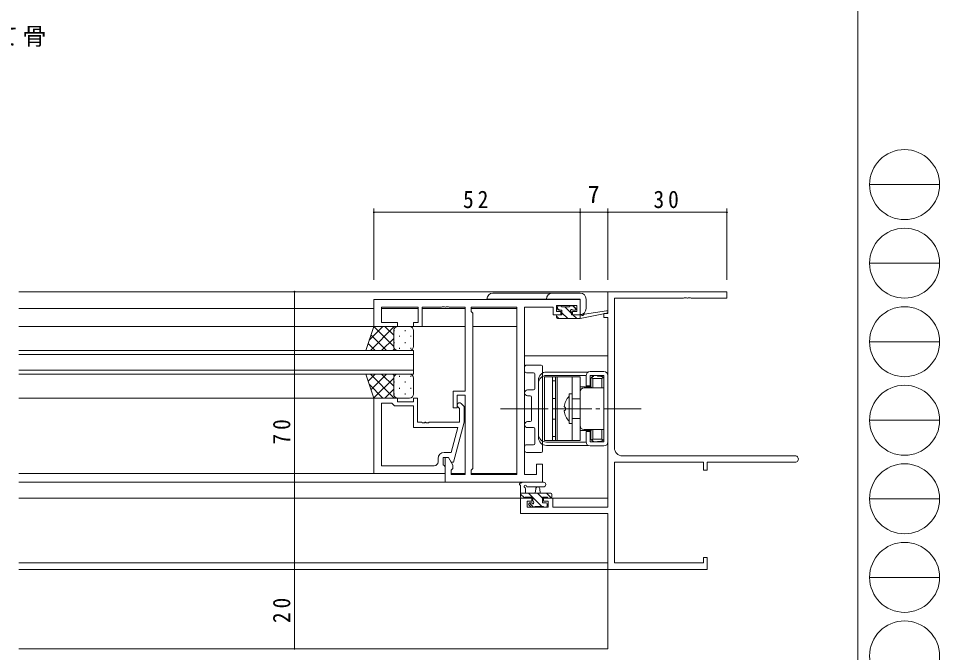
# Model space of a CAD drawing. Units: millimetres on the paper. Extents: x -397 to 397, y -282 to 282.
# Drawn here: x 164.5 to 396.7, y -176.6 to -16.8 of the extents above; entities that cross this region are included whole.
import ezdxf
from ezdxf.enums import TextEntityAlignment as Align

# ---------------------------------------------------------------- set-up
doc = ezdxf.new("R2010")
doc.units = ezdxf.units.MM
doc.linetypes.add('USER2', pattern=[13, 10, -1, 1, -1])
doc.linetypes.add('USER4', pattern=[4, 3, -1])
for name, color, linetype, lineweight in [('0-1_YKK_ZWAK', 7, 'Continuous', 18), ('0-3_YKK_11', 7, 'Continuous', 18), ('0-4_YKK_12', 2, 'Continuous', 18), ('0-6_YKK_13', 4, 'Continuous', 18), ('0-7_YKK_D', 6, 'Continuous', 18)]:
    doc.layers.add(name, color=color, linetype=linetype, lineweight=lineweight)
doc.layers.add('0-2_USER1', color=7, linetype='Continuous')
doc.styles.add('ＭＳ ゴシック', font='')
doc.styles.get('ＭＳ ゴシック').set_extended_font_data('MS Gothic')

msp = doc.modelspace()

# ---------------------------------------------------------------- linework, layer by layer
at = {"layer": '0-1_YKK_ZWAK'}
for p, q in [((376.092, 279.3), (376.092, -245.7)), ((379.068, -58.716), (396.708, -58.716)), ((379.068, -78.512), (396.708, -78.512)), ((379.068, -98.308), (396.708, -98.308)), ((379.068, -118.104), (396.708, -118.104)), ((379.068, -137.9), (396.708, -137.9)), ((379.068, -157.696), (396.708, -157.696))]:
    msp.add_line(p, q, dxfattribs=at)
for centre in [(387.888, -58.716), (387.888, -78.512), (387.888, -98.308), (387.888, -118.104), (387.888, -137.9), (387.888, -157.696), (387.888, -177.492)]:
    msp.add_circle(centre, 8.82, dxfattribs=at)
at = {"layer": '0-3_YKK_11'}
for p, q in [((313.12, -85.7), (313.12, -91.2)), ((343.12, -85.7), (313.12, -85.7)), ((343.12, -87.33), (343.12, -85.7)), ((254.12, -87.7), (254.12, -94.5)), ((306.12, -87.7), (254.12, -87.7)), ((306.12, -91.5), (306.12, -87.7)), ((314.75, -87.33), (332.162, -87.33)), ((314.75, -125.07), (314.75, -87.33)), ((332.162, -87.33), (332.345, -87.21)), ((332.345, -87.21), (332.895, -87.21)), ((332.895, -87.21), (333.078, -87.33)), ((333.078, -87.33), (333.162, -87.33)), ((333.162, -87.33), (333.345, -87.21)), ((333.345, -87.21), (333.895, -87.21)), ((333.895, -87.21), (334.078, -87.33)), ((334.078, -87.33), (343.12, -87.33)), ((256.05, -89.63), (265.32, -89.63)), ((256.05, -93.5), (256.05, -89.63)), ((265.32, -89.63), (265.32, -93.5)), ((266.32, -89.63), (271.162, -89.63)), ((266.32, -94.5), (266.32, -89.63)), ((271.162, -89.63), (271.345, -89.51)), ((271.345, -89.51), (271.895, -89.51)), ((271.895, -89.51), (272.078, -89.63)), ((272.078, -89.63), (272.162, -89.63)), ((272.162, -89.63), (272.345, -89.51)), ((272.345, -89.51), (272.895, -89.51)), ((272.895, -89.51), (273.078, -89.63)), ((273.078, -89.63), (277.12, -89.63)), ((277.12, -89.63), (277.12, -110.8)), ((278.62, -89.63), (278.62, -90.7)), ((290.19, -89.63), (278.62, -89.63)), ((290.19, -131.77), (290.19, -89.63)), ((290.19, -131.77), (290.19, -89.63)), ((292.12, -89.63), (299.32, -89.63)), ((292.12, -131.77), (292.12, -89.63)), ((299.32, -89.63), (299.32, -90.43)), ((299.32, -90.43), (299.32, -91.5)), ((300.12, -89.2), (305.32, -89.2)), ((300.12, -90.7), (300.12, -89.2)), ((305.32, -89.2), (305.32, -90.7)), ((278.62, -90.7), (279.05, -91.13)), ((279.05, -91.13), (279.05, -130.27)), ((299.32, -91.5), (301.22, -91.5)), ((301.22, -90.7), (300.12, -90.7)), ((301.22, -91.5), (301.22, -90.7)), ((304.22, -90.7), (304.22, -91.5)), ((305.32, -90.7), (304.22, -90.7)), ((304.22, -91.5), (306.12, -91.5)), ((312.12, -91.2), (312.12, -92.2)), ((313.12, -91.2), (312.12, -91.2)), ((312.12, -92.2), (313.12, -92.2)), ((313.12, -92.2), (313.12, -139.97)), ((254.12, -94.5), (260.12, -94.5)), ((260.12, -93.5), (256.05, -93.5)), ((260.12, -94.5), (260.12, -93.5)), ((264.12, -93.5), (264.12, -94.5)), ((265.32, -93.5), (264.12, -93.5)), ((264.12, -94.5), (266.32, -94.5)), ((274.12, -110.8), (274.12, -115)), ((277.12, -110.8), (274.12, -110.8)), ((254.12, -112.5), (260.12, -112.5)), ((254.12, -131.5), (254.12, -112.5)), ((260.12, -112.5), (260.12, -113.5)), ((260.12, -113.5), (264.12, -113.5)), ((264.12, -112.5), (265.12, -112.5)), ((264.12, -113.5), (264.12, -112.5)), ((265.12, -112.5), (265.12, -118.6)), ((275.12, -111.8), (277.12, -111.8)), ((275.12, -115), (275.12, -111.8)), ((277.12, -111.8), (277.12, -131.77)), ((256.05, -113.8), (256.05, -129.57)), ((258.62, -113.8), (256.05, -113.8)), ((256.05, -113.8), (256.05, -129.57)), ((258.82, -114), (258.62, -113.8)), ((259.32, -114.5), (258.82, -114)), ((264.12, -114.5), (259.32, -114.5)), ((264.12, -119.9), (264.12, -114.5)), ((274.12, -115), (275.12, -115)), ((275.72, -115.149), (275.296, -114.724)), ((275.72, -118.6), (275.72, -115.149)), ((276.144, -113.876), (276.92, -114.651)), ((276.92, -114.651), (276.92, -118.597)), ((275.328, -119.9), (264.12, -119.9)), ((265.12, -118.6), (266.162, -118.6)), ((266.162, -118.6), (266.345, -118.72)), ((266.345, -118.72), (266.895, -118.72)), ((266.895, -118.72), (267.078, -118.6)), ((267.078, -118.6), (267.162, -118.6)), ((267.162, -118.6), (267.345, -118.72)), ((267.345, -118.72), (267.895, -118.72)), ((267.895, -118.72), (268.078, -118.6)), ((268.078, -118.6), (275.72, -118.6)), ((273.64, -126.2), (275.328, -119.9)), ((276.92, -118.597), (274.213, -128.7)), ((271.62, -127.5), (271.62, -129.3)), ((272.92, -127.5), (271.62, -127.5)), ((271.82, -126.2), (273.64, -126.2)), ((272.12, -127.5), (272.12, -133.7)), ((272.92, -127.5), (272.12, -127.5)), ((274.05, -129.457), (272.92, -127.5)), ((273.613, -128.7), (272.92, -127.5)), ((360.305, -127.07), (316.75, -127.07)), ((256.05, -129.57), (269.32, -129.57)), ((270.32, -128.57), (270.32, -127.7)), ((271.62, -129.3), (271.82, -129.5)), ((271.82, -129.5), (272.12, -129.8)), ((272.12, -129.8), (272.12, -131.5)), ((274.213, -128.7), (273.613, -128.7)), ((274.05, -130.27), (274.05, -129.457)), ((295.12, -129.2), (295.12, -131.77)), ((296.62, -129.2), (295.12, -129.2)), ((296.62, -133.7), (296.62, -129.2)), ((314.75, -128.7), (337.22, -128.7)), ((314.75, -154.07), (314.75, -128.7)), ((337.22, -128.7), (337.22, -130.7)), ((338.12, -128.7), (360.305, -128.7)), ((338.12, -130.7), (338.12, -128.7)), ((272.12, -131.5), (254.12, -131.5)), ((273.62, -130.7), (274.05, -130.27)), ((273.62, -131.77), (273.62, -130.7)), ((277.12, -131.77), (273.62, -131.77)), ((279.05, -130.27), (278.62, -130.7)), ((278.62, -130.7), (278.62, -131.77)), ((278.62, -131.77), (290.19, -131.77)), ((295.12, -131.77), (292.12, -131.77)), ((337.22, -130.7), (338.12, -130.7)), ((272.12, -133.7), (296.62, -133.7)), ((291.12, -137.7), (291.12, -141.6)), ((293.92, -137.7), (291.12, -137.7)), ((292.75, -138.5), (293.92, -138.5)), ((292.75, -139.97), (292.75, -138.5)), ((293.92, -138.5), (293.92, -137.7)), ((296.92, -137.7), (296.92, -138.5)), ((299.22, -137.7), (296.92, -137.7)), ((296.92, -138.5), (298.02, -138.5)), ((298.02, -138.5), (298.02, -139.97)), ((299.22, -139.97), (299.22, -137.7)), ((291.12, -141.6), (313.12, -141.6)), ((298.02, -139.97), (292.75, -139.97)), ((313.12, -139.97), (299.22, -139.97)), ((313.12, -141.6), (313.12, -155.7)), ((337.22, -152.7), (337.22, -154.07)), ((338.12, -152.7), (337.22, -152.7)), ((338.12, -155.7), (338.12, -152.7)), ((337.22, -154.07), (314.75, -154.07)), ((313.12, -155.7), (338.12, -155.7))]:
    msp.add_line(p, q, dxfattribs=at)
for centre, radius, start, end in [((275.72, -114.3), 0.6, 44.99999, 225.00001), ((316.75, -125.07), 2, 180.00001, 269.99999), ((271.82, -127.7), 1.5, 90.00001, 179.99999), ((360.305, -127.885), 0.815, 269.99999, 90.00001), ((269.32, -128.57), 1, 270.00001, 359.99999)]:
    msp.add_arc(centre, radius, start, end, dxfattribs=at)
at = {"layer": '0-4_YKK_12'}
for p, q in [((313.42, -85.7), (164.62, -85.7)), ((254.12, -89.9), (164.62, -89.9)), ((265.318, -89.9), (256.051, -89.9)), ((277.118, -89.9), (266.321, -89.9)), ((290.19, -89.9), (278.621, -89.9)), ((277.12, -94.501), (164.62, -94.501)), ((290.19, -94.5), (279.05, -94.5)), ((264.12, -100.5), (164.62, -100.5)), ((264.12, -101.5), (164.62, -101.5)), ((264.12, -100.5), (264.12, -106.5)), ((313.12, -101.9), (292.12, -101.9)), ((264.12, -105.5), (164.62, -105.5)), ((264.12, -106.5), (164.62, -106.5)), ((254.62, -112.5), (164.62, -112.5)), ((272.12, -131.5), (164.62, -131.5)), ((277.118, -131.5), (273.621, -131.5)), ((290.19, -131.5), (278.621, -131.5)), ((272.42, -133.7), (164.62, -133.7)), ((294.22, -137.7), (164.62, -137.7)), ((313.12, -137.7), (296.62, -137.7)), ((313.12, -154.07), (164.62, -154.07)), ((313.42, -155.7), (164.62, -155.7))]:
    msp.add_line(p, q, dxfattribs=at)
msp.add_lwpolyline([(313.12, -155.7), (313.12, -175.7), (164.62, -175.7)], dxfattribs=at)
at = {"layer": '0-6_YKK_13'}
for p, q in [((306.122, -87.58), (282.622, -87.58)), ((284.122, -86.08), (306.122, -86.08)), ((306.122, -91.48), (306.122, -87.58)), ((307.622, -87.58), (307.622, -89.98)), ((300.42, -90.1), (300.42, -89.6)), ((300.42, -89.906), (300.914, -90.4)), ((300.72, -89.3), (301.22, -89.3)), ((301.52, -90.4), (300.72, -90.4)), ((301.42, -89.5), (303.42, -89.5)), ((301.52, -91.5), (301.52, -90.4)), ((302.259, -89.5), (303.92, -91.161)), ((303.62, -89.3), (304.22, -89.3)), ((304.322, -89.318), (305.002, -89.998)), ((304.72, -90.4), (304.381, -90.4)), ((304.432, -89.388), (304.932, -89.888)), ((307.232, -91.327), (312.774, -90.503)), ((300.12, -92.2), (300.12, -91.8)), ((300.12, -91.851), (300.769, -92.5)), ((300.42, -91.5), (301.52, -91.5)), ((300.42, -92.5), (306.118, -92.5)), ((301.52, -91.006), (303.014, -92.5)), ((303.92, -90.861), (303.92, -91.5)), ((303.92, -91.5), (306.118, -91.5)), ((304.259, -91.5), (305.259, -92.5)), ((306.118, -92.5), (312.879, -91.094)), ((306.118, -91.5), (306.205, -91.486)), ((306.118, -92.5), (306.118, -91.5)), ((252.12, -100.5), (254.12, -94.5)), ((256.423, -94.5), (252.968, -97.955)), ((259.252, -94.5), (253.252, -100.5)), ((259.12, -99.52), (254.115, -94.515)), ((254.12, -94.5), (260.12, -94.5)), ((259.12, -96.692), (256.928, -94.5)), ((259.807, -94.55), (259.756, -94.5)), ((263.12, -94.5), (260.12, -94.5)), ((257.271, -100.5), (253.408, -96.636)), ((259.12, -97.46), (256.08, -100.5)), ((259.12, -95.5), (259.12, -99.5)), ((259.12, -95.5), (259.12, -99.5)), ((259.21, -95.42), (259.21, -95.62)), ((260.625, -96.835), (260.625, -97.035)), ((262.04, -95.42), (262.04, -95.62)), ((263.455, -96.835), (263.455, -97.035)), ((264.12, -99.5), (264.12, -95.5)), ((254.443, -100.5), (252.701, -98.758)), ((259.21, -98.45), (259.21, -98.65)), ((262.04, -98.45), (262.04, -98.65)), ((260.12, -100.5), (252.12, -100.5)), ((259.315, -100.093), (258.908, -100.5)), ((260.1, -100.5), (260.099, -100.5)), ((260.12, -100.5), (263.12, -100.5)), ((260.625, -99.865), (260.625, -100.065)), ((263.455, -99.865), (263.455, -100.065)), ((292.62, -104.2), (296.32, -104.2)), ((252.12, -106.5), (254.12, -112.5)), ((260.12, -106.5), (252.12, -106.5)), ((254.443, -106.5), (252.701, -108.242)), ((259.252, -112.5), (253.252, -106.5)), ((257.271, -106.5), (253.408, -110.364)), ((259.12, -109.54), (256.08, -106.5)), ((259.315, -106.907), (258.908, -106.5)), ((260.1, -106.5), (260.099, -106.5)), ((260.12, -106.5), (263.12, -106.5)), ((292.12, -105.63), (292.12, -104.7)), ((294.39, -106.13), (292.62, -106.13)), ((294.69, -110.15), (294.69, -106.43)), ((296.62, -104.5), (296.62, -125.9)), ((297.62, -105.95), (308.184, -105.95)), ((312.12, -105.85), (308.62, -105.85)), ((256.423, -112.5), (252.968, -109.045)), ((259.12, -107.48), (254.115, -112.485)), ((259.12, -111.5), (259.12, -107.5)), ((259.12, -111.5), (259.12, -107.5)), ((259.21, -108.55), (259.21, -108.35)), ((260.625, -107.135), (260.625, -106.935)), ((262.04, -108.55), (262.04, -108.35)), ((263.455, -107.135), (263.455, -106.935)), ((264.12, -107.5), (264.12, -111.5)), ((295.62, -107.95), (295.62, -122.45)), ((297.12, -107.2), (297.12, -123.2)), ((300.32, -107.2), (297.12, -107.2)), ((297.62, -106.8), (307.631, -106.8)), ((299.12, -123.2), (299.12, -107.2)), ((299.92, -108.2), (299.12, -108.2)), ((299.12, -108.2), (299.12, -122.2)), ((299.92, -107.2), (299.92, -123.2)), ((306.12, -107.2), (299.92, -107.2)), ((299.92, -122.2), (299.92, -108.2)), ((300.32, -123.2), (300.32, -107.2)), ((304.12, -123.2), (304.12, -107.2)), ((306.12, -123.2), (306.12, -107.2)), ((307.62, -109.45), (307.62, -106.85)), ((308.62, -106.85), (308.62, -109.45)), ((308.62, -106.85), (312.12, -106.85)), ((308.82, -109.7), (308.82, -107.75)), ((309.32, -107.55), (309.025, -107.255)), ((309.32, -107.55), (311.62, -107.55)), ((309.32, -109.95), (309.32, -107.55)), ((310.52, -106.85), (309.52, -106.85)), ((309.52, -106.85), (309.52, -107.05)), ((310.52, -106.85), (310.52, -106.95)), ((311.32, -106.95), (310.52, -106.95)), ((311.32, -107.05), (311.32, -106.95)), ((311.42, -107.05), (311.32, -107.05)), ((311.62, -107.55), (311.915, -107.255)), ((311.62, -107.55), (311.62, -109.95)), ((312.12, -123.55), (312.12, -106.85)), ((312.12, -122.65), (312.12, -107.75)), ((313.12, -123.55), (313.12, -106.85)), ((259.12, -110.308), (256.928, -112.5)), ((259.21, -111.58), (259.21, -111.38)), ((260.625, -110.165), (260.625, -109.965)), ((262.04, -111.58), (262.04, -111.38)), ((263.455, -110.165), (263.455, -109.965)), ((292.87, -110.45), (294.39, -110.45)), ((308.82, -109.7), (306.12, -109.7)), ((306.12, -110.95), (306.12, -119.45)), ((307.12, -109.95), (312.12, -109.95)), ((307.62, -109.45), (308.62, -109.45)), ((307.62, -109.7), (307.62, -109.95)), ((307.62, -109.7), (307.87, -109.95)), ((308.82, -109.7), (309.07, -109.95)), ((254.12, -112.5), (260.12, -112.5)), ((259.807, -112.45), (259.756, -112.5)), ((263.12, -112.5), (260.12, -112.5)), ((293.52, -111.95), (292.87, -111.95)), ((293.82, -118.15), (293.82, -112.25)), ((303.32, -111.45), (303.32, -118.95)), ((304.125, -111.45), (303.32, -111.45)), ((304.12, -112.7), (304.12, -111.45)), ((295.62, -115.2), (297.12, -115.2)), ((302.122, -114.653), (302.42, -114.95)), ((304.12, -118.95), (304.12, -117.7)), ((292.87, -118.45), (293.52, -118.45)), ((294.39, -119.95), (292.87, -119.95)), ((294.69, -123.97), (294.69, -120.25)), ((303.32, -118.95), (304.125, -118.95)), ((308.82, -120.7), (306.12, -120.7)), ((307.12, -120.45), (312.12, -120.45)), ((307.62, -120.45), (307.62, -120.7)), ((307.87, -120.45), (307.62, -120.7)), ((308.82, -120.7), (309.07, -120.45)), ((308.82, -122.65), (308.82, -120.7)), ((309.32, -120.45), (309.32, -122.85)), ((311.62, -120.45), (311.62, -122.85)), ((299.12, -122.2), (299.92, -122.2)), ((307.62, -120.95), (308.62, -120.95)), ((307.62, -123.55), (307.62, -120.95)), ((308.62, -120.95), (308.62, -123.55)), ((309.32, -122.85), (309.025, -123.145)), ((309.32, -122.85), (311.62, -122.85)), ((311.62, -122.85), (311.915, -123.145)), ((292.12, -125.7), (292.12, -124.77)), ((292.62, -124.27), (294.39, -124.27)), ((297.12, -123.2), (300.32, -123.2)), ((297.62, -123.6), (307.631, -123.6)), ((297.62, -124.45), (308.184, -124.45)), ((299.92, -123.2), (306.12, -123.2)), ((308.62, -123.55), (312.12, -123.55)), ((308.62, -124.55), (312.12, -124.55)), ((309.52, -123.55), (309.52, -123.35)), ((310.52, -123.55), (309.52, -123.55)), ((310.52, -123.55), (310.52, -123.45)), ((311.32, -123.45), (310.52, -123.45)), ((311.42, -123.35), (311.32, -123.35)), ((311.32, -123.35), (311.32, -123.45)), ((296.32, -126.2), (292.62, -126.2)), ((296.848, -133.7), (291.685, -133.7)), ((291.12, -137.4), (291.12, -134.72)), ((291.12, -136.5), (298.72, -136.5)), ((292.078, -137.691), (291.12, -136.733)), ((292.32, -135.32), (292.32, -136.5)), ((296.848, -134.9), (292.887, -134.903)), ((294.132, -137.5), (293.132, -136.5)), ((294.82, -136.5), (294.922, -135.356)), ((296.62, -137.743), (295.377, -136.5)), ((296.02, -136.5), (295.918, -135.356)), ((298.809, -137.687), (297.622, -136.5)), ((299.02, -136.8), (299.02, -137.4)), ((292.02, -137.7), (291.42, -137.7)), ((294.22, -137.5), (292.22, -137.5)), ((294.387, -140), (293.309, -138.921)), ((293.42, -138.9), (293.759, -138.9)), ((294.22, -138.439), (294.22, -137.5)), ((296.432, -139.8), (294.22, -137.588)), ((296.62, -137.5), (296.62, -138.9)), ((297.92, -137.5), (296.62, -137.5)), ((296.62, -138.9), (297.52, -138.9)), ((297.82, -139.2), (297.82, -139.7)), ((298.72, -137.7), (298.12, -137.7)), ((293.708, -139.912), (293.208, -139.412)), ((294.52, -140), (293.92, -140)), ((296.82, -139.8), (294.72, -139.8)), ((297.52, -140), (297.02, -140))]:
    msp.add_line(p, q, dxfattribs=at)
at = {"layer": '0-6_YKK_13', "linetype": 'USER4'}
for p, q in [((299.92, -112.6), (299.12, -112.6)), ((304.12, -112.7), (306.12, -112.7)), ((299.92, -117.8), (299.12, -117.8)), ((304.12, -117.7), (306.12, -117.7))]:
    msp.add_line(p, q, dxfattribs=at)
at = {"layer": '0-6_YKK_13', "linetype": 'USER2'}
msp.add_line((286.039, -115.2), (321.529, -115.2), dxfattribs=at)
at = {"layer": '0-6_YKK_13'}
msp.add_lwpolyline([(302.122, -115.747), (302.42, -115.45), (302.42, -114.95)], dxfattribs=at)
for centre, radius, start, end in [((284.122, -87.58), 1.5, 90, 180), ((299.122, -87.58), 1.5, 90, 180), ((306.122, -87.58), 1.5, 0, 90), ((300.72, -89.6), 0.3, 90, 180), ((300.72, -90.1), 0.3, 180, 270), ((301.22, -89.5), 0.2, 0, 90), ((303.62, -89.5), 0.2, 90, 180), ((303.92, -90.4), 0.25, 33.05573, 236.94427), ((304.381, -90.1), 0.3, 213.05573, 270), ((304.22, -89.6), 0.3, 45, 90), ((304.72, -90.1), 0.3, 270, 45), ((306.122, -89.98), 1.5, 270, 0), ((312.818, -90.8), 0.3, 281.74981, 98.44936), ((300.42, -91.8), 0.3, 90, 180), ((300.42, -92.2), 0.3, 180, 270), ((303.62, -90.861), 0.3, 0, 56.94427), ((306.253, -91.782), 0.3, 39.19754, 99.19754), ((306.718, -91.403), 0.3, 219.19754, 338.44936), ((307.276, -91.623), 0.3, 98.44936, 158.44936), ((260.12, -95.5), 1, 90.0001, 180.0001), ((260.12, -95.5), 1, 90.0001, 180.0001), ((263.12, -95.5), 1, 0.0001, 90.0001), ((260.12, -99.5), 1, 180.0001, 270.0001), ((260.12, -99.5), 1, 180.0001, 270.0001), ((263.12, -99.5), 1, 270.0001, 0.0001), ((292.62, -104.7), 0.5, 90, 180), ((296.32, -104.5), 0.3, 360, 90), ((260.12, -107.5), 1, 89.9999, 179.9999), ((260.12, -107.5), 1, 89.9999, 179.9999), ((263.12, -107.5), 1, 359.9999, 89.9999), ((292.62, -105.63), 0.5, 180, 270), ((294.39, -106.43), 0.3, 360, 90), ((297.62, -107.95), 2, 90, 180), ((308.62, -106.85), 1, 90, 180), ((312.12, -106.85), 1, 0, 90), ((297.62, -108.8), 2, 90, 180), ((309.52, -107.75), 0.7, 90, 180), ((311.42, -107.75), 0.7, 0, 90), ((292.87, -111.2), 0.75, 90, 270), ((294.39, -110.15), 0.3, 270, 0), ((307.12, -110.95), 1, 90, 180), ((260.12, -111.5), 1, 179.9999, 269.9999), ((260.12, -111.5), 1, 179.9999, 269.9999), ((263.12, -111.5), 1, 269.9999, 359.9999), ((293.52, -112.25), 0.3, 360, 90), ((306.7, -115.2), 4.61, 137.15439, 173.18067), ((306.7, -115.2), 4.61, 186.81933, 222.84561), ((293.52, -118.15), 0.3, 270, 360), ((292.87, -119.2), 0.75, 90, 270), ((294.39, -120.25), 0.3, 0, 90), ((307.12, -119.45), 1, 180, 270), ((297.62, -121.6), 2, 180, 270), ((297.62, -122.45), 2, 180, 270), ((309.52, -122.65), 0.7, 180, 270), ((311.42, -122.65), 0.7, 270, 0), ((292.62, -124.77), 0.5, 90, 180), ((294.39, -123.97), 0.3, 270, 360), ((308.62, -123.55), 1, 180, 270), ((312.12, -123.55), 1, 270, 0), ((292.62, -125.7), 0.5, 180, 270), ((296.32, -125.9), 0.3, 270, 0), ((291.12, -134.2), 0.3, 79.47122, 240), ((290.82, -134.72), 0.3, 0, 60), ((291.229, -133.61), 0.3, 259.47122, 319.47122), ((291.685, -134), 0.3, 90, 139.47122), ((292.32, -134.8), 0.3, 19.18976, 240), ((296.847, -134.3), 0.6, 270.04023, 90.04023), ((292.02, -135.32), 0.3, 0, 60), ((292.886, -134.603), 0.3, 199.18976, 270.04023), ((295.42, -135.4), 0.5, 5.09207, 174.90793), ((298.72, -136.8), 0.3, 0, 90), ((291.42, -137.4), 0.3, 180, 270), ((292.02, -137.5), 0.2, 270, 0), ((293.42, -139.2), 0.3, 90, 225), ((293.759, -139.2), 0.3, 33.05573, 90), ((294.22, -138.9), 0.25, 213.05573, 56.94427), ((294.52, -138.439), 0.3, 180, 236.94427), ((297.52, -139.2), 0.3, 0, 90), ((298.12, -137.5), 0.2, 180, 270), ((298.72, -137.4), 0.3, 270, 0), ((293.92, -139.7), 0.3, 225, 270), ((294.52, -139.8), 0.2, 270, 0), ((297.02, -139.8), 0.2, 180, 270), ((297.52, -139.7), 0.3, 270, 0)]:
    msp.add_arc(centre, radius, start, end, dxfattribs=at)
at = {"layer": '0-7_YKK_D'}
for p, q in [((254.12, -82.7), (254.12, -64.7)), ((306.12, -82.7), (306.12, -64.7)), ((306.12, -82.7), (306.12, -64.7)), ((313.12, -82.7), (313.12, -64.7)), ((313.12, -82.7), (313.12, -64.7)), ((343.12, -82.7), (343.12, -64.7)), ((306.12, -65.7), (254.12, -65.7)), ((313.12, -65.7), (306.12, -65.7)), ((313.12, -65.7), (343.12, -65.7)), ((251.12, -85.7), (233.12, -85.7)), ((234.12, -85.7), (234.12, -155.7)), ((251.12, -155.7), (233.12, -155.7)), ((251.12, -155.7), (233.12, -155.7)), ((234.12, -155.7), (234.12, -175.7)), ((251.12, -175.7), (233.12, -175.7))]:
    msp.add_line(p, q, dxfattribs=at)
for centre, start, end in [((254.12, -65.7), 0, 180), ((254.12, -65.7), 180, 0), ((306.12, -65.7), 0, 180), ((306.12, -65.7), 0, 180), ((306.12, -65.7), 180, 0), ((306.12, -65.7), 180, 0), ((313.12, -65.7), 0, 180), ((313.12, -65.7), 0, 180), ((313.12, -65.7), 180, 0), ((313.12, -65.7), 180, 0), ((343.12, -65.7), 0, 180), ((343.12, -65.7), 180, 0), ((234.12, -85.7), 90, 270), ((234.12, -85.7), 270, 90), ((234.12, -155.7), 90, 270), ((234.12, -155.7), 90, 270), ((234.12, -155.7), 270, 90), ((234.12, -155.7), 270, 90), ((234.12, -175.7), 90, 270), ((234.12, -175.7), 270, 90)]:
    msp.add_arc(centre, 0.106, start, end, dxfattribs=at)

# ---------------------------------------------------------------- texts
at = {"layer": '0-2_USER1', "insert": (151.549, -23.98), "char_height": 4.399, "attachment_point": 7, "style": 'ＭＳ ゴシック'}
msp.add_mtext('\\T1.17;たて骨', dxfattribs=at)
at = {"layer": '0-7_YKK_D', "color": 7, "style": 'ＭＳ ゴシック'}
msp.add_text('7', height=4.399, dxfattribs=at).set_placement((308.02, -64.7), align=Align.BOTTOM_LEFT)
at = {"layer": '0-7_YKK_D', "color": 7, "char_height": 4.399, "attachment_point": 7, "style": 'ＭＳ ゴシック'}
for s, insert in [('\\T1.37;\\W0.9;52', (276.6, -64.7)), ('\\T1.37;\\W0.9;30', (324.6, -64.7))]:
    msp.add_mtext(s, dxfattribs=dict(at, insert=insert))
at = {"layer": '0-7_YKK_D', "color": 7, "char_height": 4.399, "attachment_point": 7, "rotation": 90, "style": 'ＭＳ ゴシック'}
for s, insert in [('\\T1.37;\\W0.9;70', (233.12, -124.22)), ('\\T1.37;\\W0.9;20', (233.12, -169.22))]:
    msp.add_mtext(s, dxfattribs=dict(at, insert=insert))

doc.saveas('drawing.dxf')
